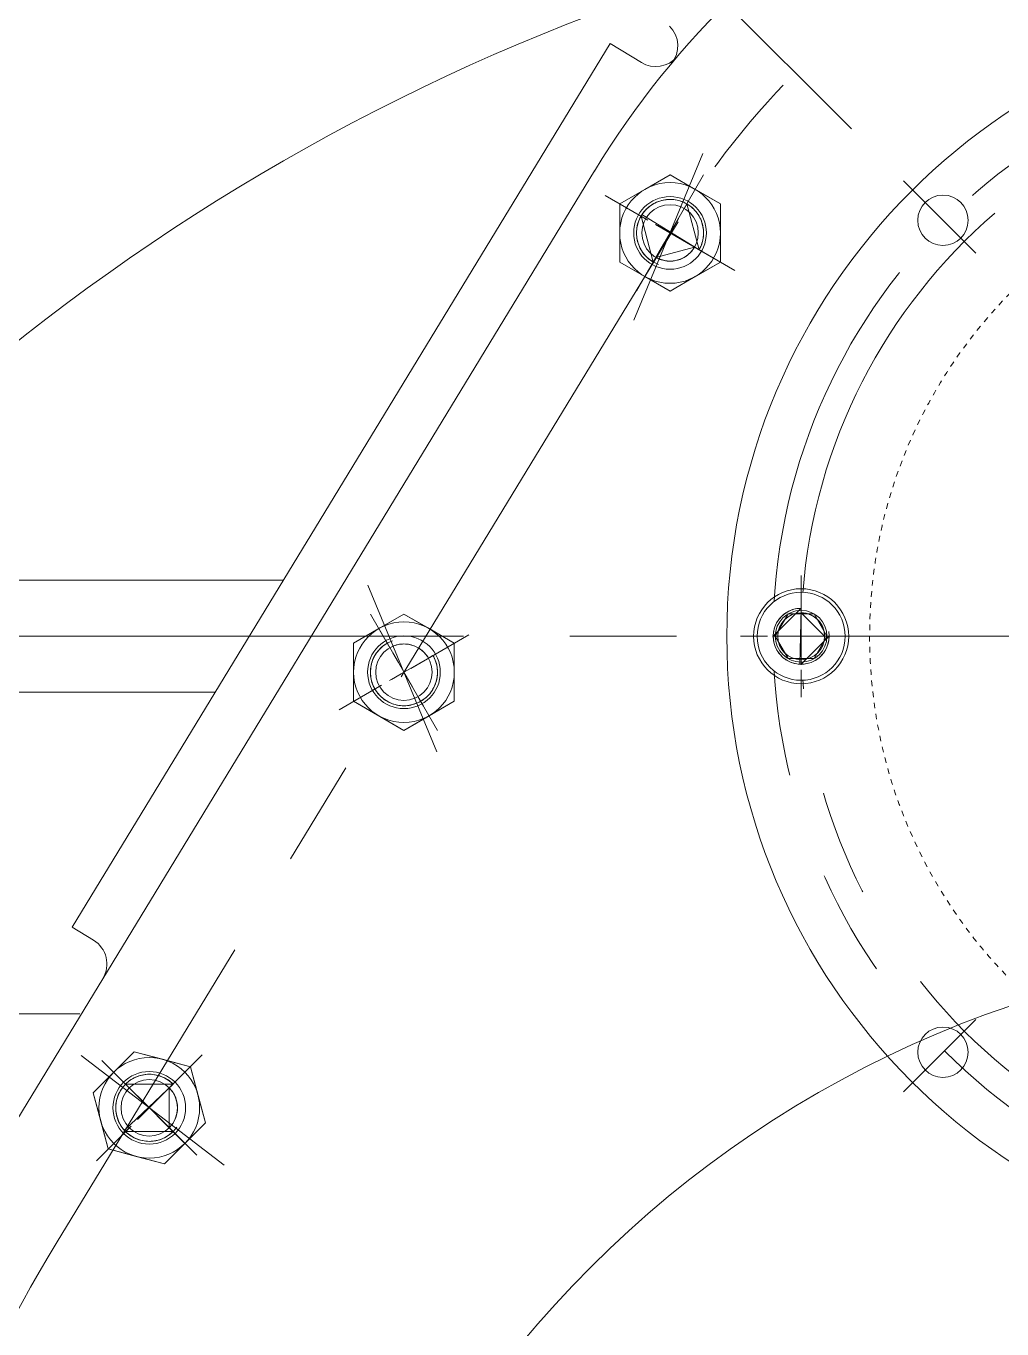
# Model space of a CAD drawing. Header units: inches. Extents: x 0 to 26418, y 0 to 20128.
# Drawn here: x 3764.4 to 3938.9, y 15601.3 to 15834.3 of the extents above; entities that cross this region are included whole.
import ezdxf

# ---------------------------------------------------------------- set-up
doc = ezdxf.new("R2010")
doc.units = ezdxf.units.IN
doc.header["$MEASUREMENT"] = 0
doc.set_wipeout_variables(frame=1)
for name, pattern in [('ACAD_ISO02W100', [15, 12, -3]), ('CENTER', [50.8, 31.75, -6.35, 6.35, -6.35]), ('点画线', [18, 12, -2, 2, -2]), ('虚线', [2, 1, -1])]:
    doc.linetypes.add(name, pattern=pattern)
for name, color, linetype, lineweight in [('CAXA1', 5, 'CENTER', 5), ('EB0', 7, 'Continuous', 5), ('中心线层', 5, 'CENTER', 5), ('细实线层', 7, 'Continuous', 5), ('虚线层', 6, 'ACAD_ISO02W100', 5)]:
    doc.layers.add(name, color=color, linetype=linetype, lineweight=lineweight)

msp = doc.modelspace()

# ---------------------------------------------------------------- linework, layer by layer
at = {"color": 7, "lineweight": 5}
for p, q in [((3868.83, 15831.23), (3772.63, 15673.21)), ((3868.83, 15831.23), (3874.42, 15827.82)), ((3866.06, 15808.42), (3755.02, 15626.01)), ((3879.55, 15807.73), (3870.55, 15802.54)), ((3875.05, 15805.13), (3879.55, 15807.73)), ((3879.55, 15807.73), (3879.55, 15807.73)), ((3879.55, 15807.73), (3884.05, 15805.13)), ((3888.55, 15802.54), (3879.55, 15807.73)), ((3870.55, 15802.54), (3875.05, 15805.13)), ((3875.05, 15805.13), (3875.05, 15805.13)), ((3884.05, 15805.13), (3888.55, 15802.54)), ((3870.55, 15797.34), (3870.55, 15802.54)), ((3870.55, 15802.54), (3870.55, 15802.54)), ((3870.55, 15802.54), (3870.55, 15792.14)), ((3875.1, 15801.35), (3874.89, 15801.12)), ((3875.31, 15801.58), (3875.1, 15801.35)), ((3875.54, 15801.8), (3875.31, 15801.58)), ((3875.78, 15802), (3875.54, 15801.8)), ((3876.03, 15802.19), (3875.78, 15802)), ((3876.29, 15802.37), (3876.03, 15802.19)), ((3876.55, 15802.54), (3876.29, 15802.37)), ((3876.83, 15802.69), (3876.55, 15802.54)), ((3876.55, 15792.14), (3882.55, 15802.54)), ((3877.11, 15802.82), (3876.83, 15802.69)), ((3877.4, 15802.94), (3877.11, 15802.82)), ((3877.7, 15803.05), (3877.4, 15802.94)), ((3878, 15803.14), (3877.7, 15803.05)), ((3878.31, 15803.21), (3878, 15803.14)), ((3878.62, 15803.27), (3878.31, 15803.21)), ((3878.93, 15803.31), (3878.62, 15803.27)), ((3879.24, 15803.33), (3878.93, 15803.31)), ((3879.55, 15803.34), (3879.24, 15803.33)), ((3879.87, 15803.33), (3879.55, 15803.34)), ((3880.18, 15803.31), (3879.87, 15803.33)), ((3880.49, 15803.27), (3880.18, 15803.31)), ((3880.8, 15803.21), (3880.49, 15803.27)), ((3881.11, 15803.14), (3880.8, 15803.21)), ((3881.41, 15803.05), (3881.11, 15803.14)), ((3881.7, 15802.94), (3881.41, 15803.05)), ((3881.99, 15802.82), (3881.7, 15802.94)), ((3882.28, 15802.69), (3881.99, 15802.82)), ((3882.55, 15802.54), (3882.28, 15802.69)), ((3882.82, 15802.37), (3882.55, 15802.54)), ((3882.55, 15802.54), (3884.75, 15794.34)), ((3883.08, 15802.19), (3882.82, 15802.37)), ((3883.33, 15802), (3883.08, 15802.19)), ((3883.57, 15801.8), (3883.33, 15802)), ((3883.8, 15801.58), (3883.57, 15801.8)), ((3884.01, 15801.35), (3883.8, 15801.58)), ((3884.22, 15801.12), (3884.01, 15801.35)), ((3888.55, 15802.54), (3888.55, 15802.54)), ((3888.55, 15802.54), (3888.55, 15797.34)), ((3888.55, 15792.14), (3888.55, 15802.54)), ((3873.76, 15798.89), (3873.69, 15798.59)), ((3873.85, 15799.19), (3873.76, 15798.89)), ((3873.95, 15799.49), (3873.85, 15799.19)), ((3874.07, 15799.78), (3873.95, 15799.49)), ((3874.21, 15800.06), (3874.07, 15799.78)), ((3874.36, 15800.34), (3874.21, 15800.06)), ((3876.55, 15792.14), (3874.36, 15800.34)), ((3874.7, 15800.87), (3874.52, 15800.61)), ((3874.52, 15800.61), (3884.75, 15794.34)), ((3874.89, 15801.12), (3874.7, 15800.87)), ((3884.41, 15800.87), (3884.22, 15801.12)), ((3884.59, 15800.61), (3884.41, 15800.87)), ((3884.75, 15800.34), (3884.59, 15800.61)), ((3884.9, 15800.06), (3884.75, 15800.34)), ((3885.04, 15799.78), (3884.9, 15800.06)), ((3885.16, 15799.49), (3885.04, 15799.78)), ((3885.26, 15799.19), (3885.16, 15799.49)), ((3885.35, 15798.89), (3885.26, 15799.19)), ((3885.42, 15798.59), (3885.35, 15798.89)), ((3870.55, 15792.14), (3870.55, 15797.34)), ((3870.55, 15797.34), (3870.55, 15797.34)), ((3873.56, 15797.65), (3873.55, 15797.34)), ((3873.55, 15797.34), (3873.56, 15797.03)), ((3873.59, 15797.97), (3873.56, 15797.65)), ((3873.56, 15797.03), (3873.59, 15796.71)), ((3873.63, 15798.28), (3873.59, 15797.97)), ((3873.59, 15796.71), (3873.63, 15796.4)), ((3873.69, 15798.59), (3873.63, 15798.28)), ((3885.48, 15798.28), (3885.42, 15798.59)), ((3885.52, 15797.97), (3885.48, 15798.28)), ((3885.48, 15796.4), (3885.52, 15796.71)), ((3885.55, 15797.65), (3885.52, 15797.97)), ((3885.52, 15796.71), (3885.55, 15797.03)), ((3885.55, 15797.34), (3885.55, 15797.65)), ((3885.55, 15797.03), (3885.55, 15797.34)), ((3888.55, 15797.34), (3888.55, 15797.34)), ((3888.55, 15797.34), (3888.55, 15792.14)), ((3873.63, 15796.4), (3873.69, 15796.09)), ((3873.69, 15796.09), (3873.76, 15795.79)), ((3873.76, 15795.79), (3873.85, 15795.49)), ((3873.85, 15795.49), (3873.95, 15795.19)), ((3873.95, 15795.19), (3874.07, 15794.9)), ((3874.07, 15794.9), (3874.21, 15794.62)), ((3874.21, 15794.62), (3874.36, 15794.34)), ((3874.36, 15794.34), (3874.52, 15794.07)), ((3883.93, 15794.81), (3877.03, 15792.96)), ((3883.93, 15794.81), (3877.03, 15792.96)), ((3883.48, 15794.16), (3883.64, 15794.37)), ((3883.64, 15794.37), (3883.79, 15794.59)), ((3883.79, 15794.59), (3883.93, 15794.81)), ((3884.75, 15794.34), (3883.93, 15794.81)), ((3884.75, 15794.34), (3884.9, 15794.62)), ((3884.9, 15794.62), (3885.04, 15794.9)), ((3885.04, 15794.9), (3885.16, 15795.19)), ((3885.16, 15795.19), (3885.26, 15795.49)), ((3885.26, 15795.49), (3885.35, 15795.79)), ((3885.35, 15795.79), (3885.42, 15796.09)), ((3885.42, 15796.09), (3885.48, 15796.4)), ((3875.05, 15789.55), (3870.55, 15792.14)), ((3870.55, 15792.14), (3870.55, 15792.14)), ((3870.55, 15792.14), (3879.55, 15786.95)), ((3874.52, 15794.07), (3874.7, 15793.81)), ((3874.7, 15793.81), (3874.89, 15793.56)), ((3874.89, 15793.56), (3875.1, 15793.33)), ((3875.1, 15793.33), (3875.31, 15793.1)), ((3875.31, 15793.1), (3875.54, 15792.88)), ((3875.54, 15792.88), (3875.78, 15792.68)), ((3875.78, 15792.68), (3876.03, 15792.49)), ((3876.03, 15792.49), (3876.29, 15792.31)), ((3876.29, 15792.31), (3876.55, 15792.14)), ((3877.03, 15792.96), (3876.55, 15792.14)), ((3877.03, 15792.96), (3877.26, 15792.84)), ((3877.26, 15792.84), (3877.5, 15792.72)), ((3877.5, 15792.72), (3877.74, 15792.62)), ((3877.74, 15792.62), (3877.99, 15792.53)), ((3877.99, 15792.53), (3878.25, 15792.46)), ((3878.25, 15792.46), (3878.5, 15792.4)), ((3878.5, 15792.4), (3878.76, 15792.35)), ((3878.76, 15792.35), (3879.03, 15792.32)), ((3879.03, 15792.32), (3879.29, 15792.29)), ((3879.29, 15792.29), (3879.55, 15792.29)), ((3879.55, 15792.29), (3879.82, 15792.29)), ((3879.55, 15786.95), (3888.55, 15792.14)), ((3879.82, 15792.29), (3880.08, 15792.32)), ((3880.08, 15792.32), (3880.34, 15792.35)), ((3880.34, 15792.35), (3880.61, 15792.4)), ((3880.61, 15792.4), (3880.86, 15792.46)), ((3880.86, 15792.46), (3881.12, 15792.53)), ((3881.12, 15792.53), (3881.37, 15792.62)), ((3881.37, 15792.62), (3881.61, 15792.72)), ((3881.61, 15792.72), (3881.85, 15792.84)), ((3881.85, 15792.84), (3882.08, 15792.96)), ((3882.08, 15792.96), (3882.31, 15793.1)), ((3882.31, 15793.1), (3882.52, 15793.25)), ((3882.52, 15793.25), (3882.73, 15793.41)), ((3882.73, 15793.41), (3882.94, 15793.59)), ((3882.94, 15793.59), (3883.13, 15793.77)), ((3883.13, 15793.77), (3883.31, 15793.96)), ((3883.31, 15793.96), (3883.48, 15794.16)), ((3888.55, 15792.14), (3884.05, 15789.55)), ((3888.55, 15792.14), (3888.55, 15792.14)), ((3879.55, 15786.95), (3875.05, 15789.55)), ((3875.05, 15789.55), (3875.05, 15789.55)), ((3884.05, 15789.55), (3879.55, 15786.95)), ((3884.05, 15789.55), (3884.05, 15789.55)), ((3879.55, 15786.95), (3879.55, 15786.95)), ((3810.38, 15735.22), (3603.62, 15735.22)), ((3822.98, 15723.98), (3831.98, 15729.18)), ((3831.98, 15729.18), (3827.48, 15726.58)), ((3836.48, 15726.58), (3831.98, 15729.18)), ((3831.98, 15729.18), (3831.98, 15729.18)), ((3831.98, 15729.18), (3840.98, 15723.98)), ((3827.48, 15726.58), (3822.98, 15723.98)), ((3827.48, 15726.58), (3827.48, 15726.58)), ((3840.98, 15723.98), (3836.48, 15726.58)), ((3836.48, 15726.58), (3836.48, 15726.58)), ((3822.98, 15723.98), (3822.98, 15723.98)), ((3822.98, 15723.98), (3822.98, 15718.79)), ((3822.98, 15713.59), (3822.98, 15723.98)), ((3826.95, 15722.05), (3826.78, 15721.79)), ((3827.12, 15722.31), (3826.95, 15722.05)), ((3827.31, 15722.56), (3827.12, 15722.31)), ((3827.52, 15722.8), (3827.31, 15722.56)), ((3827.74, 15723.03), (3827.52, 15722.8)), ((3827.96, 15723.24), (3827.74, 15723.03)), ((3828.2, 15723.45), (3827.96, 15723.24)), ((3828.45, 15723.64), (3828.2, 15723.45)), ((3828.71, 15723.82), (3828.45, 15723.64)), ((3828.98, 15723.98), (3828.71, 15723.82)), ((3829.45, 15723.16), (3828.98, 15723.98)), ((3828.98, 15723.98), (3828.98, 15723.98)), ((3829.68, 15723.29), (3829.45, 15723.16)), ((3829.45, 15723.16), (3829.45, 15723.16)), ((3829.92, 15723.4), (3829.68, 15723.29)), ((3830.17, 15723.5), (3829.92, 15723.4)), ((3830.42, 15723.59), (3830.17, 15723.5)), ((3830.67, 15723.67), (3830.42, 15723.59)), ((3830.93, 15723.73), (3830.67, 15723.67)), ((3831.19, 15723.78), (3830.93, 15723.73)), ((3831.45, 15723.81), (3831.19, 15723.78)), ((3831.71, 15723.83), (3831.45, 15723.81)), ((3831.98, 15723.84), (3831.71, 15723.83)), ((3832.24, 15723.83), (3831.98, 15723.84)), ((3832.51, 15723.81), (3832.24, 15723.83)), ((3832.77, 15723.78), (3832.51, 15723.81)), ((3833.03, 15723.73), (3832.77, 15723.78)), ((3833.29, 15723.67), (3833.03, 15723.73)), ((3833.54, 15723.59), (3833.29, 15723.67)), ((3833.79, 15723.5), (3833.54, 15723.59)), ((3834.03, 15723.4), (3833.79, 15723.5)), ((3834.27, 15723.29), (3834.03, 15723.4)), ((3834.5, 15723.16), (3834.27, 15723.29)), ((3834.73, 15723.02), (3834.5, 15723.16)), ((3834.95, 15722.87), (3834.73, 15723.02)), ((3835.16, 15722.71), (3834.95, 15722.87)), ((3835.36, 15722.54), (3835.16, 15722.71)), ((3835.55, 15722.36), (3835.36, 15722.54)), ((3835.73, 15722.17), (3835.55, 15722.36)), ((3835.9, 15721.97), (3835.73, 15722.17)), ((3840.98, 15718.79), (3840.98, 15723.98)), ((3840.98, 15723.98), (3840.98, 15723.98)), ((3840.98, 15723.98), (3840.98, 15713.59)), ((3826.05, 15719.72), (3826.01, 15719.41)), ((3826.11, 15720.03), (3826.05, 15719.72)), ((3826.18, 15720.34), (3826.11, 15720.03)), ((3826.27, 15720.64), (3826.18, 15720.34)), ((3826.38, 15720.94), (3826.27, 15720.64)), ((3826.5, 15721.23), (3826.38, 15720.94)), ((3826.63, 15721.51), (3826.5, 15721.23)), ((3826.78, 15721.79), (3826.63, 15721.51)), ((3836.07, 15721.76), (3835.9, 15721.97)), ((3836.22, 15721.54), (3836.07, 15721.76)), ((3836.35, 15721.31), (3836.22, 15721.54)), ((3837.17, 15721.79), (3836.35, 15721.31)), ((3836.35, 15721.31), (3836.35, 15721.31)), ((3837.32, 15721.51), (3837.17, 15721.79)), ((3837.17, 15721.79), (3837.17, 15721.79)), ((3837.46, 15721.23), (3837.32, 15721.51)), ((3837.58, 15720.94), (3837.46, 15721.23)), ((3837.68, 15720.64), (3837.58, 15720.94)), ((3837.77, 15720.34), (3837.68, 15720.64)), ((3837.85, 15720.03), (3837.77, 15720.34)), ((3837.9, 15719.72), (3837.85, 15720.03)), ((3837.94, 15719.41), (3837.9, 15719.72)), ((3822.98, 15718.79), (3822.98, 15718.79)), ((3822.98, 15718.79), (3822.98, 15713.59)), ((3825.99, 15719.1), (3825.98, 15718.79)), ((3825.98, 15718.79), (3825.99, 15718.47)), ((3826.01, 15719.41), (3825.99, 15719.1)), ((3825.99, 15718.47), (3826.01, 15718.16)), ((3826.01, 15718.16), (3826.05, 15717.85)), ((3826.05, 15717.85), (3826.11, 15717.54)), ((3826.11, 15717.54), (3826.18, 15717.23)), ((3837.77, 15717.23), (3837.85, 15717.54)), ((3837.85, 15717.54), (3837.9, 15717.85)), ((3837.9, 15717.85), (3837.94, 15718.16)), ((3837.97, 15719.1), (3837.94, 15719.41)), ((3837.94, 15718.16), (3837.97, 15718.47)), ((3837.98, 15718.79), (3837.97, 15719.1)), ((3837.97, 15718.47), (3837.98, 15718.79)), ((3840.98, 15713.59), (3840.98, 15718.79)), ((3840.98, 15718.79), (3840.98, 15718.79)), ((3798.2, 15715.22), (3603.62, 15715.22)), ((3826.18, 15717.23), (3826.27, 15716.93)), ((3826.27, 15716.93), (3826.38, 15716.64)), ((3826.38, 15716.64), (3826.5, 15716.35)), ((3826.5, 15716.35), (3826.63, 15716.06)), ((3826.63, 15716.06), (3826.78, 15715.79)), ((3826.78, 15715.79), (3826.78, 15715.79)), ((3826.78, 15715.79), (3826.95, 15715.52)), ((3826.95, 15715.52), (3827.12, 15715.26)), ((3827.12, 15715.26), (3827.31, 15715.01)), ((3827.31, 15715.01), (3827.52, 15714.77)), ((3836.44, 15714.77), (3836.64, 15715.01)), ((3836.64, 15715.01), (3836.83, 15715.26)), ((3836.83, 15715.26), (3837.01, 15715.52)), ((3837.01, 15715.52), (3837.17, 15715.79)), ((3837.17, 15715.79), (3837.32, 15716.06)), ((3837.32, 15716.06), (3837.46, 15716.35)), ((3837.46, 15716.35), (3837.58, 15716.64)), ((3837.58, 15716.64), (3837.68, 15716.93)), ((3837.68, 15716.93), (3837.77, 15717.23)), ((3822.98, 15713.59), (3822.98, 15713.59)), ((3822.98, 15713.59), (3827.48, 15710.99)), ((3831.98, 15708.39), (3822.98, 15713.59)), ((3827.52, 15714.77), (3827.74, 15714.54)), ((3827.74, 15714.54), (3827.96, 15714.33)), ((3827.96, 15714.33), (3828.2, 15714.12)), ((3828.2, 15714.12), (3828.45, 15713.93)), ((3828.45, 15713.93), (3828.71, 15713.75)), ((3828.71, 15713.75), (3828.98, 15713.59)), ((3828.98, 15713.59), (3829.25, 15713.44)), ((3829.25, 15713.44), (3829.54, 15713.3)), ((3829.54, 15713.3), (3829.83, 15713.18)), ((3829.83, 15713.18), (3830.12, 15713.08)), ((3830.12, 15713.08), (3830.42, 15712.99)), ((3830.42, 15712.99), (3830.73, 15712.92)), ((3830.73, 15712.92), (3831.04, 15712.86)), ((3831.04, 15712.86), (3831.35, 15712.82)), ((3831.35, 15712.82), (3831.66, 15712.79)), ((3831.66, 15712.79), (3831.98, 15712.79)), ((3840.98, 15713.59), (3831.98, 15708.39)), ((3831.98, 15712.79), (3832.29, 15712.79)), ((3832.29, 15712.79), (3832.6, 15712.82)), ((3832.6, 15712.82), (3832.92, 15712.86)), ((3832.92, 15712.86), (3833.23, 15712.92)), ((3833.23, 15712.92), (3833.53, 15712.99)), ((3833.53, 15712.99), (3833.83, 15713.08)), ((3833.83, 15713.08), (3834.13, 15713.18)), ((3834.13, 15713.18), (3834.42, 15713.3)), ((3834.42, 15713.3), (3834.7, 15713.44)), ((3834.7, 15713.44), (3834.98, 15713.59)), ((3834.98, 15713.59), (3835.25, 15713.75)), ((3835.25, 15713.75), (3835.5, 15713.93)), ((3835.5, 15713.93), (3835.75, 15714.12)), ((3835.75, 15714.12), (3835.99, 15714.33)), ((3835.99, 15714.33), (3836.22, 15714.54)), ((3836.22, 15714.54), (3836.44, 15714.77)), ((3836.48, 15710.99), (3840.98, 15713.59)), ((3840.98, 15713.59), (3840.98, 15713.59)), ((3827.48, 15710.99), (3827.48, 15710.99)), ((3827.48, 15710.99), (3831.98, 15708.39)), ((3831.98, 15708.39), (3836.48, 15710.99)), ((3831.98, 15708.39), (3831.98, 15708.39)), ((3772.63, 15673.21), (3776.47, 15670.87)), ((3774.04, 15657.72), (3737.73, 15657.72)), ((3783.76, 15650.93), (3776.42, 15643.58)), ((3780.09, 15647.26), (3783.76, 15650.93)), ((3783.76, 15650.93), (3783.76, 15650.93)), ((3783.76, 15650.93), (3788.78, 15649.59)), ((3793.8, 15648.24), (3783.76, 15650.93)), ((3788.78, 15649.59), (3788.78, 15649.59)), ((3788.78, 15649.59), (3793.8, 15648.24)), ((3793.8, 15648.24), (3793.8, 15648.24)), ((3793.8, 15648.24), (3795.15, 15643.22)), ((3796.49, 15638.2), (3793.8, 15648.24)), ((3776.42, 15643.58), (3780.09, 15647.26)), ((3782.21, 15645.14), (3782, 15644.91)), ((3782, 15636.88), (3790.7, 15645.14)), ((3782.44, 15645.35), (3782.21, 15645.14)), ((3782.21, 15645.14), (3790.7, 15645.14)), ((3790.7, 15636.65), (3782.21, 15645.14)), ((3782.68, 15645.56), (3782.44, 15645.35)), ((3782.93, 15645.75), (3782.68, 15645.56)), ((3783.19, 15645.93), (3782.93, 15645.75)), ((3783.45, 15646.09), (3783.19, 15645.93)), ((3783.73, 15646.24), (3783.45, 15646.09)), ((3784.01, 15646.38), (3783.73, 15646.24)), ((3784.3, 15646.5), (3784.01, 15646.38)), ((3784.6, 15646.6), (3784.3, 15646.5)), ((3784.9, 15646.69), (3784.6, 15646.6)), ((3785.21, 15646.76), (3784.9, 15646.69)), ((3785.52, 15646.82), (3785.21, 15646.76)), ((3785.83, 15646.86), (3785.52, 15646.82)), ((3786.14, 15646.89), (3785.83, 15646.86)), ((3786.45, 15646.89), (3786.14, 15646.89)), ((3786.77, 15646.89), (3786.45, 15646.89)), ((3787.08, 15646.86), (3786.77, 15646.89)), ((3787.39, 15646.82), (3787.08, 15646.86)), ((3787.7, 15646.76), (3787.39, 15646.82)), ((3788.01, 15646.69), (3787.7, 15646.76)), ((3788.31, 15646.6), (3788.01, 15646.69)), ((3788.6, 15646.5), (3788.31, 15646.6)), ((3788.89, 15646.38), (3788.6, 15646.5)), ((3789.18, 15646.24), (3788.89, 15646.38)), ((3789.45, 15646.09), (3789.18, 15646.24)), ((3789.72, 15645.93), (3789.45, 15646.09)), ((3789.98, 15645.75), (3789.72, 15645.93)), ((3790.23, 15645.56), (3789.98, 15645.75)), ((3790.7, 15645.14), (3790.03, 15644.47)), ((3790.47, 15645.35), (3790.23, 15645.56)), ((3790.7, 15645.14), (3790.47, 15645.35)), ((3777.76, 15638.56), (3776.42, 15643.58)), ((3776.42, 15643.58), (3776.42, 15643.58)), ((3776.42, 15643.58), (3779.11, 15633.55)), ((3780.85, 15643.04), (3780.75, 15642.75)), ((3780.97, 15643.33), (3780.85, 15643.04)), ((3781.11, 15643.62), (3780.97, 15643.33)), ((3781.26, 15643.89), (3781.11, 15643.62)), ((3781.42, 15644.16), (3781.26, 15643.89)), ((3781.6, 15644.42), (3781.42, 15644.16)), ((3781.79, 15644.67), (3781.6, 15644.42)), ((3782, 15644.91), (3781.79, 15644.67)), ((3790.03, 15644.47), (3790.03, 15637.32)), ((3790.21, 15644.27), (3790.03, 15644.47)), ((3790.03, 15644.47), (3790.03, 15637.32)), ((3790.38, 15644.07), (3790.21, 15644.27)), ((3790.54, 15643.86), (3790.38, 15644.07)), ((3790.69, 15643.65), (3790.54, 15643.86)), ((3790.83, 15643.42), (3790.69, 15643.65)), ((3790.96, 15643.19), (3790.83, 15643.42)), ((3791.07, 15642.95), (3790.96, 15643.19)), ((3791.17, 15642.7), (3791.07, 15642.95)), ((3795.15, 15643.22), (3795.15, 15643.22)), ((3795.15, 15643.22), (3796.49, 15638.2)), ((3780.46, 15641.21), (3780.45, 15640.89)), ((3780.45, 15640.89), (3780.46, 15640.58)), ((3780.49, 15641.52), (3780.46, 15641.21)), ((3780.46, 15640.58), (3780.49, 15640.27)), ((3780.53, 15641.83), (3780.49, 15641.52)), ((3780.59, 15642.14), (3780.53, 15641.83)), ((3780.66, 15642.45), (3780.59, 15642.14)), ((3780.75, 15642.75), (3780.66, 15642.45)), ((3791.26, 15642.46), (3791.17, 15642.7)), ((3791.34, 15642.2), (3791.26, 15642.46)), ((3791.4, 15641.94), (3791.34, 15642.2)), ((3791.45, 15641.68), (3791.4, 15641.94)), ((3791.48, 15641.42), (3791.45, 15641.68)), ((3791.5, 15641.16), (3791.48, 15641.42)), ((3791.48, 15640.37), (3791.5, 15640.63)), ((3791.51, 15640.89), (3791.5, 15641.16)), ((3791.5, 15640.63), (3791.51, 15640.89)), ((3779.11, 15633.55), (3777.76, 15638.56)), ((3777.76, 15638.56), (3777.76, 15638.56)), ((3780.49, 15640.27), (3780.53, 15639.96)), ((3780.53, 15639.96), (3780.59, 15639.65)), ((3780.59, 15639.65), (3780.66, 15639.34)), ((3780.66, 15639.34), (3780.75, 15639.04)), ((3780.75, 15639.04), (3780.85, 15638.74)), ((3780.85, 15638.74), (3780.97, 15638.45)), ((3780.97, 15638.45), (3781.11, 15638.17)), ((3781.11, 15638.17), (3781.26, 15637.89)), ((3789.14, 15630.86), (3796.49, 15638.2)), ((3790.54, 15637.92), (3790.69, 15638.14)), ((3790.69, 15638.14), (3790.83, 15638.37)), ((3790.83, 15638.37), (3790.96, 15638.6)), ((3790.96, 15638.6), (3791.07, 15638.84)), ((3791.07, 15638.84), (3791.17, 15639.08)), ((3791.17, 15639.08), (3791.26, 15639.33)), ((3791.26, 15639.33), (3791.34, 15639.59)), ((3791.34, 15639.59), (3791.4, 15639.84)), ((3791.4, 15639.84), (3791.45, 15640.1)), ((3791.45, 15640.1), (3791.48, 15640.37)), ((3796.49, 15638.2), (3792.82, 15634.53)), ((3796.49, 15638.2), (3796.49, 15638.2)), ((3781.26, 15637.89), (3781.42, 15637.63)), ((3781.42, 15637.63), (3781.6, 15637.37)), ((3781.6, 15637.37), (3781.79, 15637.12)), ((3781.79, 15637.12), (3782, 15636.88)), ((3790.7, 15636.65), (3782.21, 15636.65)), ((3782.21, 15636.65), (3782.44, 15636.43)), ((3782.44, 15636.43), (3782.68, 15636.23)), ((3782.68, 15636.23), (3782.93, 15636.04)), ((3782.93, 15636.04), (3783.19, 15635.86)), ((3783.19, 15635.86), (3783.45, 15635.7)), ((3789.45, 15635.7), (3789.72, 15635.86)), ((3789.72, 15635.86), (3789.98, 15636.04)), ((3789.98, 15636.04), (3790.23, 15636.23)), ((3790.03, 15637.32), (3790.21, 15637.51)), ((3790.03, 15637.32), (3790.7, 15636.65)), ((3790.21, 15637.51), (3790.38, 15637.71)), ((3790.23, 15636.23), (3790.47, 15636.43)), ((3790.38, 15637.71), (3790.54, 15637.92)), ((3790.47, 15636.43), (3790.7, 15636.65)), ((3784.13, 15632.2), (3779.11, 15633.55)), ((3779.11, 15633.55), (3779.11, 15633.55)), ((3779.11, 15633.55), (3789.14, 15630.86)), ((3783.45, 15635.7), (3783.73, 15635.55)), ((3783.73, 15635.55), (3784.01, 15635.41)), ((3784.01, 15635.41), (3784.3, 15635.29)), ((3784.3, 15635.29), (3784.6, 15635.19)), ((3784.6, 15635.19), (3784.9, 15635.1)), ((3784.9, 15635.1), (3785.21, 15635.02)), ((3785.21, 15635.02), (3785.52, 15634.97)), ((3785.52, 15634.97), (3785.83, 15634.93)), ((3785.83, 15634.93), (3786.14, 15634.9)), ((3786.14, 15634.9), (3786.45, 15634.89)), ((3786.45, 15634.89), (3786.77, 15634.9)), ((3786.77, 15634.9), (3787.08, 15634.93)), ((3787.08, 15634.93), (3787.39, 15634.97)), ((3787.39, 15634.97), (3787.7, 15635.02)), ((3787.7, 15635.02), (3788.01, 15635.1)), ((3788.01, 15635.1), (3788.31, 15635.19)), ((3788.31, 15635.19), (3788.6, 15635.29)), ((3788.6, 15635.29), (3788.89, 15635.41)), ((3788.89, 15635.41), (3789.18, 15635.55)), ((3792.82, 15634.53), (3789.14, 15630.86)), ((3789.18, 15635.55), (3789.45, 15635.7)), ((3792.82, 15634.53), (3792.82, 15634.53)), ((3789.14, 15630.86), (3784.13, 15632.2)), ((3784.13, 15632.2), (3784.13, 15632.2)), ((3789.14, 15630.86), (3789.14, 15630.86))]:
    msp.add_line(p, q, dxfattribs=at)
for centre, radius in [((3879.55, 15797.34), 9), ((3879.55, 15797.34), 6.5), ((3928.35, 15799.6), 4.5), ((3879.55, 15797.34), 5.05), ((3831.98, 15718.79), 9), ((3831.98, 15718.79), 6.5), ((3831.98, 15718.79), 5.05), ((4002.73, 15475.18), 194.17), ((3928.35, 15650.84), 4.5), ((3786.45, 15640.89), 9), ((3786.45, 15640.89), 6.5), ((3786.45, 15640.89), 5.05)]:
    msp.add_circle(centre, radius, dxfattribs=at)
for centre, radius, start, end in [((4002.73, 15725.22), 160, 31.3333, 148.6688), ((3875.93, 15830.8), 5, 320.2159, 45), ((3877.02, 15832.1), 5, 238.6688, 319.6287), ((3773.87, 15666.6), 5, 328.6688, 58.6688), ((4002.73, 15475.22), 290, 148.6687, 31.3333)]:
    msp.add_arc(centre, radius, start, end, dxfattribs=at)
at = {"layer": 'CAXA1', "linetype": 'CENTER', "lineweight": 5, "ltscale": 3}
for p, q in [((3911.99, 15815.95), (3879.85, 15848.1)), ((3873.09, 15781.74), (3885.44, 15811.55)), ((3934.2, 15793.75), (3921.28, 15806.67)), ((3881, 15799.32), (3769.97, 15616.91)), ((3825.52, 15734.38), (3837.87, 15704.57)), ((3919.49, 15725.22), (3896.49, 15725.22)), ((3919.49, 15725.22), (3896.49, 15725.22)), ((3934.2, 15656.69), (3921.28, 15643.77)), ((3799.85, 15630.62), (3774.25, 15650.26))]:
    msp.add_line(p, q, dxfattribs=at)
for radius in [565, 105, 100]:
    msp.add_circle((4002.99, 15725.22), radius, dxfattribs=at)
for centre, radius, start, end in [((4002.73, 15725.22), 142.5, 29.0169, 150.3573), ((4002.73, 15475.22), 272.5, 148.6693, 31.3334)]:
    msp.add_arc(centre, radius, start, end, dxfattribs=at)
at = {"layer": '中心线层', "color": 7, "linetype": '点画线', "lineweight": 5}
for p, q in [((3885.55, 15807.73), (3873.55, 15786.95)), ((3891.15, 15790.64), (3867.96, 15804.04)), ((3875.05, 15789.55), (3884.05, 15805.13)), ((3887.35, 15792.84), (3871.76, 15801.84)), ((3837.98, 15708.39), (3825.98, 15729.18)), ((3843.58, 15725.48), (3820.38, 15712.09)), ((3827.48, 15726.58), (3836.48, 15710.99)), ((3839.77, 15723.29), (3824.18, 15714.29)), ((3795.92, 15650.36), (3776.98, 15631.42)), ((3777.97, 15649.38), (3794.94, 15632.41)), ((3792.82, 15634.53), (3780.09, 15647.26)), ((3792.82, 15647.26), (3780.09, 15634.53))]:
    msp.add_line(p, q, dxfattribs=at)
at = {"layer": '细实线层', "color": 7, "lineweight": 5}
for centre, start, end in [((3879.55, 15797.34), 330, 250), ((3831.98, 15718.79), 110, 30), ((3786.45, 15640.89), 45, 325)]:
    msp.add_arc(centre, 6, start, end, dxfattribs=at)
at = {"layer": '虚线层', "color": 7, "linetype": '虚线', "lineweight": 5}
msp.add_circle((4002.73, 15725.22), 87.5, dxfattribs=at)

# ---------------------------------------------------------------- next in the draw order: wipeouts: each hides what was drawn before it
at = {"color": 7, "lineweight": 5}
msp.add_wipeout([(3902.99, 15733.08), (3902.58, 15733.07), (3902.17, 15733.04), (3901.76, 15732.99), (3901.36, 15732.91), (3900.96, 15732.82), (3900.56, 15732.7), (3900.17, 15732.56), (3899.79, 15732.4), (3899.42, 15732.23), (3899.06, 15732.03), (3898.71, 15731.81), (3898.37, 15731.58), (3898.04, 15731.33), (3897.73, 15731.06), (3897.43, 15730.78), (3897.15, 15730.48), (3896.88, 15730.17), (3896.63, 15729.84), (3896.4, 15729.5), (3896.18, 15729.15), (3895.98, 15728.79), (3895.81, 15728.42), (3895.65, 15728.04), (3895.51, 15727.65), (3895.39, 15727.25), (3895.3, 15726.85), (3895.22, 15726.45), (3895.17, 15726.04), (3895.14, 15725.63), (3895.13, 15725.22), (3910.86, 15725.22), (3910.85, 15725.63), (3910.81, 15726.04), (3910.76, 15726.45), (3910.68, 15726.85), (3910.59, 15727.25), (3910.47, 15727.65), (3910.33, 15728.04), (3910.18, 15728.42), (3910, 15728.79), (3909.8, 15729.15), (3909.59, 15729.5), (3909.35, 15729.84), (3909.1, 15730.17), (3908.84, 15730.48), (3908.55, 15730.78), (3908.25, 15731.06), (3907.94, 15731.33), (3907.61, 15731.58), (3907.28, 15731.81), (3906.92, 15732.03), (3906.56, 15732.23), (3906.19, 15732.4), (3905.81, 15732.56), (3905.42, 15732.7), (3905.03, 15732.82), (3904.63, 15732.91), (3904.22, 15732.99), (3903.81, 15733.04), (3903.4, 15733.07), (3902.99, 15733.08), (3902.99, 15717.35), (3903.4, 15717.36), (3903.81, 15717.4), (3904.22, 15717.45), (3904.63, 15717.53), (3905.03, 15717.62), (3905.42, 15717.74), (3905.81, 15717.88), (3906.19, 15718.03), (3906.56, 15718.21), (3906.92, 15718.41), (3907.28, 15718.62), (3907.61, 15718.86), (3907.94, 15719.11), (3908.25, 15719.37), (3908.55, 15719.66), (3908.84, 15719.96), (3909.1, 15720.27), (3909.35, 15720.6), (3909.59, 15720.94), (3909.8, 15721.29), (3910, 15721.65), (3910.18, 15722.02), (3910.33, 15722.4), (3910.47, 15722.79), (3910.59, 15723.18), (3910.68, 15723.58), (3910.76, 15723.99), (3910.81, 15724.4), (3910.85, 15724.81), (3910.86, 15725.22), (3895.13, 15725.22), (3895.14, 15724.81), (3895.17, 15724.4), (3895.22, 15723.99), (3895.3, 15723.58), (3895.39, 15723.18), (3895.51, 15722.79), (3895.65, 15722.4), (3895.81, 15722.02), (3895.98, 15721.65), (3896.18, 15721.29), (3896.4, 15720.94), (3896.63, 15720.6), (3896.88, 15720.27), (3897.15, 15719.96), (3897.43, 15719.66), (3897.73, 15719.37), (3898.04, 15719.11), (3898.37, 15718.86), (3898.71, 15718.62), (3899.06, 15718.41), (3899.42, 15718.21), (3899.79, 15718.03), (3900.17, 15717.88), (3900.56, 15717.74), (3900.96, 15717.62), (3901.36, 15717.53), (3901.76, 15717.45), (3902.17, 15717.4), (3902.58, 15717.36)], dxfattribs=at)

# ---------------------------------------------------------------- next in the draw order: linework, layer by layer
for p, q in [((3897.99, 15725.22), (3902.99, 15730.22)), ((3899.85, 15729.1), (3899.65, 15728.93)), ((3900.05, 15729.26), (3899.85, 15729.1)), ((3900.27, 15729.41), (3900.05, 15729.26)), ((3900.49, 15729.55), (3900.27, 15729.41)), ((3900.72, 15729.67), (3900.49, 15729.55)), ((3900.96, 15729.79), (3900.72, 15729.67)), ((3901.2, 15729.89), (3900.96, 15729.79)), ((3901.45, 15729.97), (3901.2, 15729.89)), ((3901.7, 15730.05), (3901.45, 15729.97)), ((3901.95, 15730.11), (3901.7, 15730.05)), ((3902.21, 15730.16), (3901.95, 15730.11)), ((3902.47, 15730.19), (3902.21, 15730.16)), ((3902.73, 15730.21), (3902.47, 15730.19)), ((3902.99, 15730.22), (3902.73, 15730.21)), ((3902.73, 15720.23), (3902.99, 15730.22)), ((3902.99, 15730.22), (3902.99, 15729.41)), ((3902.99, 15729.41), (3907.18, 15725.22)), ((3903.21, 15729.4), (3902.99, 15729.41)), ((3902.99, 15729.41), (3907.18, 15725.22)), ((3903.43, 15729.38), (3903.21, 15729.4)), ((3903.65, 15729.36), (3903.43, 15729.38)), ((3903.86, 15729.32), (3903.65, 15729.36)), ((3904.08, 15729.26), (3903.86, 15729.32)), ((3904.29, 15729.2), (3904.08, 15729.26)), ((3904.49, 15729.13), (3904.29, 15729.2)), ((3904.7, 15729.04), (3904.49, 15729.13)), ((3904.89, 15728.95), (3904.7, 15729.04)), ((3898.24, 15726.76), (3898.16, 15726.51)), ((3898.32, 15727.01), (3898.24, 15726.76)), ((3898.42, 15727.25), (3898.32, 15727.01)), ((3898.54, 15727.49), (3898.42, 15727.25)), ((3898.66, 15727.72), (3898.54, 15727.49)), ((3898.8, 15727.94), (3898.66, 15727.72)), ((3898.95, 15728.16), (3898.8, 15727.94)), ((3899.11, 15728.37), (3898.95, 15728.16)), ((3899.28, 15728.56), (3899.11, 15728.37)), ((3899.46, 15728.75), (3899.28, 15728.56)), ((3899.65, 15728.93), (3899.46, 15728.75)), ((3905.09, 15728.85), (3904.89, 15728.95)), ((3905.27, 15728.73), (3905.09, 15728.85)), ((3905.45, 15728.61), (3905.27, 15728.73)), ((3905.63, 15728.47), (3905.45, 15728.61)), ((3905.79, 15728.33), (3905.63, 15728.47)), ((3905.95, 15728.18), (3905.79, 15728.33)), ((3906.1, 15728.02), (3905.95, 15728.18)), ((3906.25, 15727.85), (3906.1, 15728.02)), ((3906.38, 15727.68), (3906.25, 15727.85)), ((3906.5, 15727.5), (3906.38, 15727.68)), ((3906.62, 15727.31), (3906.5, 15727.5)), ((3906.72, 15727.12), (3906.62, 15727.31)), ((3906.82, 15726.92), (3906.72, 15727.12)), ((3906.9, 15726.72), (3906.82, 15726.92)), ((3906.97, 15726.51), (3906.9, 15726.72)), ((3898, 15725.48), (3897.99, 15725.22)), ((3907.99, 15725.22), (3897.99, 15725.22)), ((3897.99, 15725.22), (3898, 15724.96)), ((3898.02, 15725.74), (3898, 15725.48)), ((3898, 15724.96), (3898.02, 15724.7)), ((3898.05, 15726), (3898.02, 15725.74)), ((3898.02, 15724.7), (3898.05, 15724.44)), ((3898.1, 15726.26), (3898.05, 15726)), ((3898.05, 15724.44), (3898.1, 15724.18)), ((3898.16, 15726.51), (3898.1, 15726.26)), ((3907.99, 15725.22), (3902.99, 15720.22)), ((3907.04, 15726.3), (3906.97, 15726.51)), ((3907.09, 15726.09), (3907.04, 15726.3)), ((3907.13, 15725.87), (3907.09, 15726.09)), ((3907.16, 15725.66), (3907.13, 15725.87)), ((3907.17, 15725.44), (3907.16, 15725.66)), ((3907.18, 15725.22), (3907.17, 15725.44)), ((3907.18, 15725.22), (3907.99, 15725.22)), ((3907.88, 15724.18), (3907.93, 15724.44)), ((3907.93, 15724.44), (3907.96, 15724.7)), ((3907.96, 15724.7), (3907.98, 15724.96)), ((3907.98, 15724.96), (3907.99, 15725.22)), ((3898.1, 15724.18), (3898.16, 15723.92)), ((3898.16, 15723.92), (3898.24, 15723.67)), ((3898.24, 15723.67), (3898.32, 15723.43)), ((3898.32, 15723.43), (3898.42, 15723.19)), ((3898.42, 15723.19), (3898.54, 15722.95)), ((3898.54, 15722.95), (3898.66, 15722.72)), ((3898.66, 15722.72), (3898.8, 15722.5)), ((3898.8, 15722.5), (3898.95, 15722.28)), ((3898.95, 15722.28), (3899.11, 15722.07)), ((3899.11, 15722.07), (3899.28, 15721.87)), ((3906.71, 15721.87), (3906.88, 15722.07)), ((3906.88, 15722.07), (3907.04, 15722.28)), ((3907.04, 15722.28), (3907.19, 15722.5)), ((3907.19, 15722.5), (3907.32, 15722.72)), ((3907.32, 15722.72), (3907.45, 15722.95)), ((3907.45, 15722.95), (3907.56, 15723.19)), ((3907.56, 15723.19), (3907.66, 15723.43)), ((3907.66, 15723.43), (3907.75, 15723.67)), ((3907.75, 15723.67), (3907.82, 15723.92)), ((3907.82, 15723.92), (3907.88, 15724.18)), ((3899.28, 15721.87), (3899.46, 15721.68)), ((3899.46, 15721.68), (3899.65, 15721.5)), ((3899.65, 15721.5), (3899.85, 15721.33)), ((3899.85, 15721.33), (3900.05, 15721.17)), ((3900.05, 15721.17), (3900.27, 15721.03)), ((3900.27, 15721.03), (3900.49, 15720.89)), ((3900.49, 15720.89), (3900.72, 15720.76)), ((3900.72, 15720.76), (3900.96, 15720.65)), ((3900.96, 15720.65), (3901.2, 15720.55)), ((3901.2, 15720.55), (3901.45, 15720.46)), ((3901.45, 15720.46), (3901.7, 15720.39)), ((3901.7, 15720.39), (3901.95, 15720.33)), ((3901.95, 15720.33), (3902.21, 15720.28)), ((3902.21, 15720.28), (3902.47, 15720.25)), ((3902.47, 15720.25), (3902.73, 15720.23)), ((3902.99, 15720.22), (3903.25, 15720.23)), ((3903.25, 15720.23), (3903.51, 15720.25)), ((3903.51, 15720.25), (3903.77, 15720.28)), ((3903.77, 15720.28), (3904.03, 15720.33)), ((3904.03, 15720.33), (3904.29, 15720.39)), ((3904.29, 15720.39), (3904.54, 15720.46)), ((3904.54, 15720.46), (3904.78, 15720.55)), ((3904.78, 15720.55), (3905.03, 15720.65)), ((3905.03, 15720.65), (3905.26, 15720.76)), ((3905.26, 15720.76), (3905.49, 15720.89)), ((3905.49, 15720.89), (3905.71, 15721.03)), ((3905.71, 15721.03), (3905.93, 15721.17)), ((3905.93, 15721.17), (3906.14, 15721.33)), ((3906.14, 15721.33), (3906.34, 15721.5)), ((3906.34, 15721.5), (3906.53, 15721.68)), ((3906.53, 15721.68), (3906.71, 15721.87))]:
    msp.add_line(p, q, dxfattribs=at)
for centre, radius in [((4002.73, 15475.18), 386.26), ((4002.2, 15725.22), 112.5), ((3902.99, 15725.22), 8.5), ((3902.99, 15725.22), 4.19)]:
    msp.add_circle(centre, radius, dxfattribs=at)
for centre, radius, start, end in [((4002.99, 15725.22), 582.5, 301.35579, 238.58501), ((4002.46, 15725.22), 546, 303.5084, 236.556)]:
    msp.add_arc(centre, radius, start, end, dxfattribs=at)
msp.add_open_spline([(4417.27, 16139.5), (4382.18, 16177.06), (4302.01, 16244.38), (4159.39, 16311.95), (4001.93, 16339.1), (3841.62, 16322.69), (3689.54, 16265.51), (3556.26, 16170.03), (3451.48, 16042.06), (3382.93, 15890.15), (3354.29, 15724.24), (3373.75, 15555.77), (3434.64, 15396.58), (3535.87, 15257.81), (3670.32, 15149.21), (3829.4, 15078.83), (4002.38, 15051.32), (4177.64, 15070.42), (4343.16, 15134.22), (4487.22, 15239.67), (4600.08, 15379.45), (4673.27, 15544.76), (4691.55, 15664.49), (4693.22, 15724.42)], degree=3, knots=[0, 0, 0, 0, 6187.666026, 12450.355458, 18783.77638, 25175.55398, 31622.065679, 38124.713595, 44683.237858, 51298.550922, 57973.870728, 64697.019294, 71462.748657, 78273.501796, 85129.278897, 92030.080145, 98977.285843, 105969.701152, 113006.622999, 120087.951186, 127214.495945, 134386.492849, 141603.663266, 141603.663266, 141603.663266, 141603.663266], dxfattribs=at)
at = {"layer": 'CAXA1', "linetype": 'CENTER', "lineweight": 5, "ltscale": 3}
msp.add_line((4604.6, 15725.22), (3408.59, 15725.22), dxfattribs=at)
msp.add_circle((4002.99, 15725.22), 540, dxfattribs=at)
at = {"layer": 'EB0', "color": 7, "lineweight": 5}
for p, q in [((3898.37, 15725.22), (3900.68, 15729.22)), ((3905.3, 15729.22), (3900.68, 15729.22)), ((3907.61, 15725.22), (3905.3, 15729.22)), ((3898.37, 15725.22), (3900.68, 15721.22)), ((3898.37, 15725.22), (3900.68, 15721.22)), ((3907.61, 15725.22), (3905.3, 15721.22)), ((3905.3, 15721.22), (3900.68, 15721.22))]:
    msp.add_line(p, q, dxfattribs=at)
msp.add_circle((3902.99, 15725.22), 4.62, dxfattribs=at)
for start, end in [(0, 180), (180, 0)]:
    msp.add_arc((3902.99, 15725.22), 7.87, start, end, dxfattribs=at)
at = {"layer": '中心线层', "color": 7, "linetype": '点画线', "lineweight": 5}
for p, q in [((3902.99, 15736.08), (3902.99, 15714.35)), ((3902.99, 15733.22), (3902.99, 15717.22)), ((3913.86, 15725.22), (3892.13, 15725.22)), ((3910.99, 15725.22), (3894.99, 15725.22))]:
    msp.add_line(p, q, dxfattribs=at)
at = {"layer": '细实线层', "color": 7, "lineweight": 5}
msp.add_arc((3902.99, 15725.22), 5, 90, 10, dxfattribs=at)

doc.saveas('drawing.dxf')
